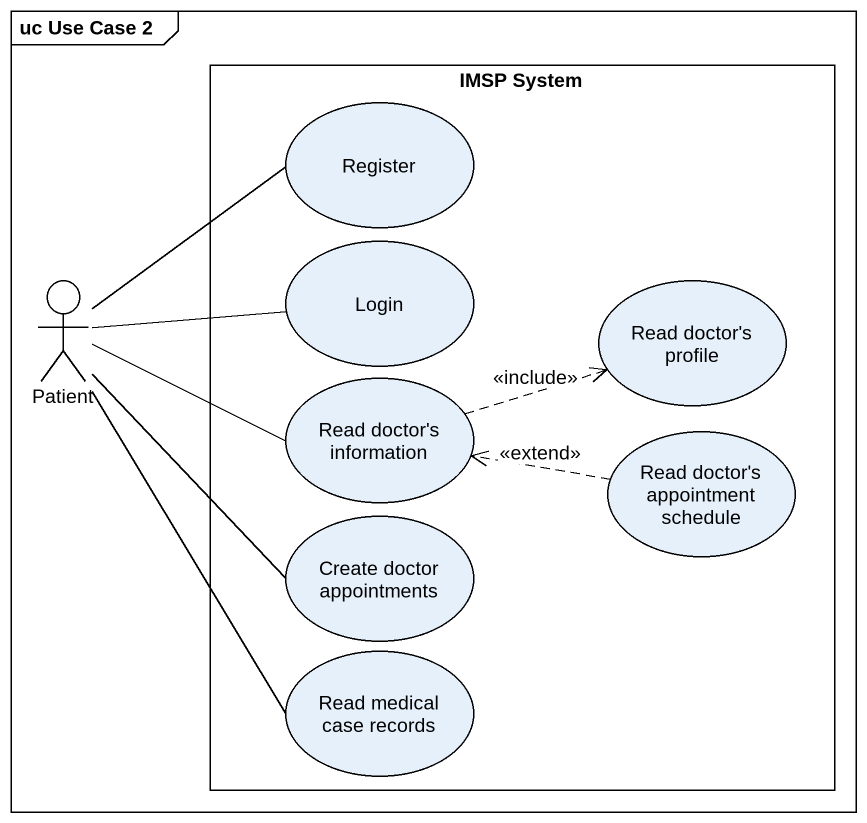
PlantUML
@startuml
mainframe uc Use Case 2
rectangle "IMSP System" as IMSP_System {
  usecase Register
  usecase Login
  usecase "Read doctor's profile" as Read_doctor_s_profile
  usecase "Read doctor's information" as Read_doctor_s_information
  usecase "Read doctor's appointment schedule" as Read_doctor_s_appointment
  usecase "Create doctor appointments" as Create_doctor_appointments
  usecase "Read medical case records" as Read_medical_case_records
}
actor Patient
Patient -up- Register
Patient -right- Login
Patient -right- Read_doctor_s_information
Patient -- Create_doctor_appointments
Patient -- Read_medical_case_records
Read_doctor_s_information .right.> Read_doctor_s_profile : <<include>>
Read_doctor_s_appointment .left.> Read_doctor_s_information : <<extend>>
@enduml
